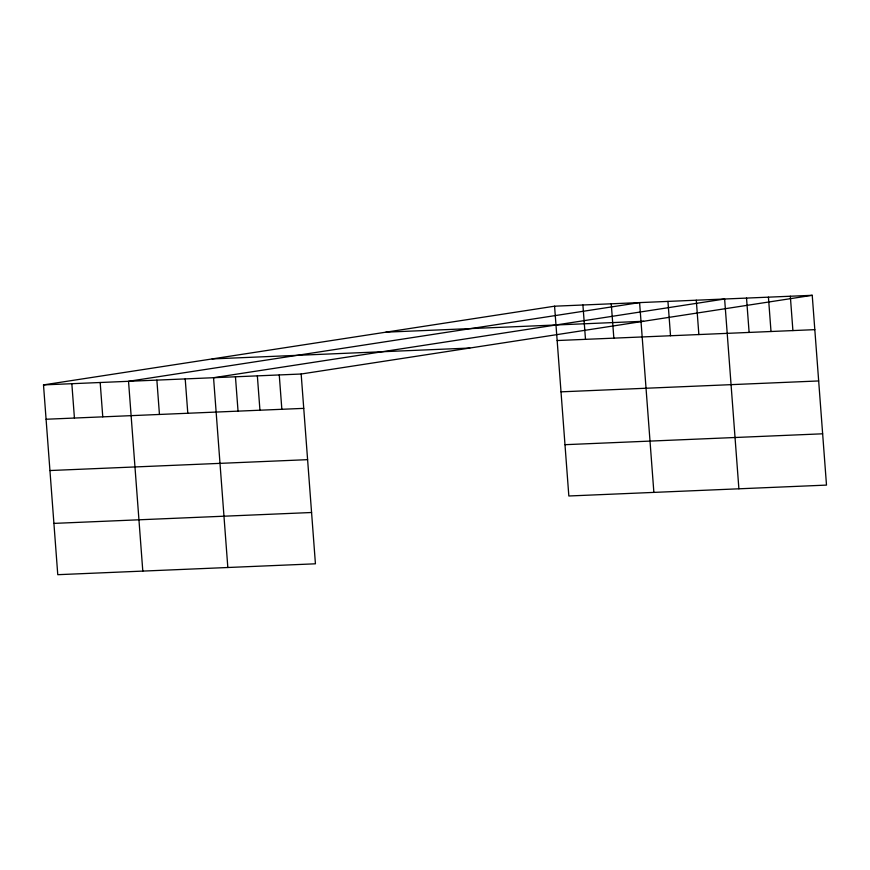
<?xml version="1.0" encoding="UTF-8"?>
<svg xmlns="http://www.w3.org/2000/svg" width="870" height="870" viewBox="0 0 870 870"><rect width="100%" height="100%" fill="white"/><g stroke="black" fill="none" stroke-linecap="round" stroke-linejoin="round"><path stroke-width="1.3" d="M812.232 295.311L301.161 374.013L315.429 563.803L57.768 574.689L43.5 384.899L554.571 306.196L812.232 295.311L826.5 485.101L568.839 495.987L554.571 306.196M385.91 332.166L643.582 321.28M557.148 340.54L814.809 329.654M212.149 358.929L469.811 348.043M43.5 384.899L301.161 374.013M561.009 391.837L818.67 380.951M46.077 419.242L303.75 408.367M564.978 444.69L822.639 433.804M49.938 470.539L307.599 459.664M53.918 523.392L311.58 512.506M790.33 296.235L792.907 330.589M768.428 297.159L771.005 331.513M746.525 298.084L749.113 332.438M738.891 488.799L724.623 299.008L213.552 377.71L227.831 567.512M696.283 300.204L698.86 334.558M667.942 301.401L670.52 335.755M653.87 492.398L639.591 302.597L128.532 381.31L142.8 571.101M611.251 303.793L613.839 338.147M582.911 305L585.488 339.344M279.259 374.937L281.847 409.291M257.357 375.862L259.945 410.216M235.455 376.786L238.043 411.14M185.212 378.907L187.8 413.261M156.872 380.114L159.449 414.457M100.18 382.506L102.769 416.85M71.84 383.703L74.428 418.046"/></g></svg>
